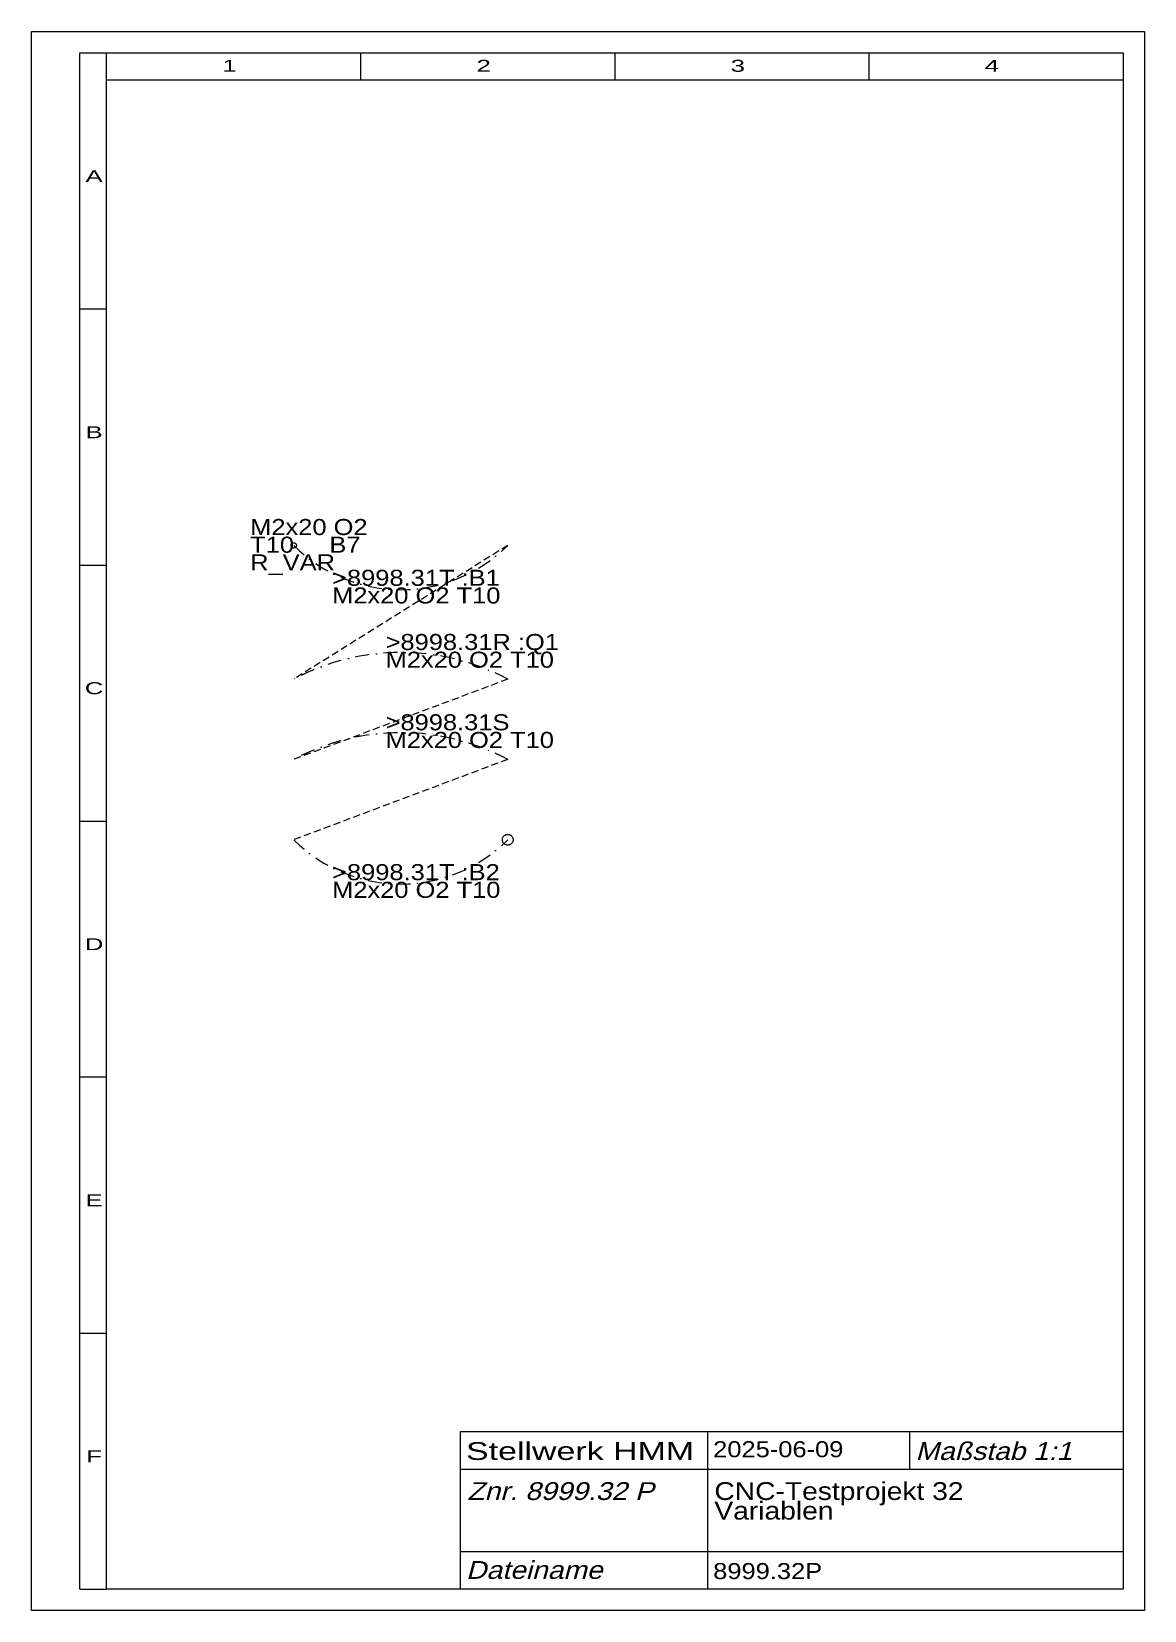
# Model space of a CAD drawing. Extents: x 1 to 209, y 1 to 296.
import ezdxf
from ezdxf.enums import TextEntityAlignment as Align

# ---------------------------------------------------------------- set-up
doc = ezdxf.new("R2010")
doc.units = 0
doc.header["$LTSCALE"] = 5.25
for name, pattern in [('DASHDOT', [1, 0.5, -0.25, 0, -0.25]), ('HIDDEN', [0.375, 0.25, -0.125]), ('PHANTOM', [2.5, 1.25, -0.25, 0.25, -0.25, 0.25, -0.25])]:
    doc.linetypes.add(name, pattern=pattern)
for name, color, linetype, lineweight in [('8999_32P', 30, 'CONTINUOUS', 13), ('BESCHRIFTUNG0', 7, 'CONTINUOUS', 25), ('STANDARD', 7, 'CONTINUOUS', 0)]:
    doc.layers.add(name, color=color, linetype=linetype, lineweight=lineweight)
doc.styles.add('Arial', font='arial.ttf')

msp = doc.modelspace()

# ---------------------------------------------------------------- linework, layer by layer
at = {"layer": '8999_32P', "linetype": 'HIDDEN'}
for p, q in [((90, 200), (50, 175)), ((90, 175), (50, 160)), ((90, 160), (50, 145))]:
    msp.add_line(p, q, dxfattribs=at)
at = {"layer": '8999_32P', "linetype": 'PHANTOM'}
for centre, radius in [((50, 200), 0.5), ((90, 145), 1)]:
    msp.add_circle(centre, radius, dxfattribs=at)
at = {"layer": '8999_32P', "linetype": 'DASHDOT'}
for centre, radius, start, end in [((70, 220), 28.28, 225, 315), ((70, 137.5), 42.5, 61.9275, 118.0725), ((70, 122.5), 42.5, 61.9275, 118.0725), ((70, 165), 28.28, 225, 315)]:
    msp.add_arc(centre, radius, start, end, dxfattribs=at)
at = {"layer": 'STANDARD'}
for p, q in [((1, 1), (1, 296)), ((1, 296), (209, 296)), ((209, 296), (209, 1)), ((10, 5), (10, 292)), ((10, 292), (15, 292)), ((15, 292), (205, 292)), ((15, 287), (15, 292)), ((62.5, 292), (62.5, 287)), ((110, 292), (110, 287)), ((157.5, 292), (157.5, 287)), ((205, 292), (205, 287)), ((15, 287), (205, 287)), ((15, 5), (15, 287)), ((205, 287), (205, 5)), ((10, 244.17), (15, 244.17)), ((10, 196.33), (15, 196.33)), ((205, 182.12), (205, 5.12)), ((10, 148.5), (15, 148.5)), ((10, 100.67), (15, 100.67)), ((10, 52.83), (15, 52.83)), ((10, 5), (15, 5)), ((205, 5), (15, 5)), ((209, 1), (1, 1))]:
    msp.add_line(p, q, dxfattribs=at)
at = {"layer": 'STANDARD', "lineweight": 0}
for p, q in [((81.11, 34.4), (205, 34.4)), ((81.11, 34.4), (81.11, 5)), ((127.31, 34.4), (127.31, 5)), ((165.11, 34.4), (165.11, 27.4)), ((81.11, 27.4), (205, 27.4)), ((81.11, 12), (205, 12))]:
    msp.add_line(p, q, dxfattribs=at)

# ---------------------------------------------------------------- texts
at = {"layer": '8999_32P', "char_height": 3, "attachment_point": 7, "line_spacing_factor": 0.66, "style": 'Arial'}
for s, insert in [('\\W1.135076;M2x20 O2\\PT10     B7\\PR_VAR\\P', (41.86, 194.46)), ('\\W1.135110;>8998.31T :B1\\PM2x20 O2 T10', (57.17, 189.1)), ('\\W1.135101;>8998.31R :Q1\\PM2x20 O2 T10', (67.17, 177.1)), ('\\W1.135114;>8998.31S\\PM2x20 O2 T10', (67.17, 162.1)), ('\\W1.135110;>8998.31T :B2\\PM2x20 O2 T10', (57.17, 134.1))]:
    msp.add_mtext(s, dxfattribs=dict(at, insert=insert))
at = {"layer": 'BESCHRIFTUNG0', "style": 'Arial'}
for s, height, width, p in [('Stellwerk HMM', 3.325, 1.365378, (82.2, 32.44)), ('2025-06-09', 3, 1.135137, (128.4, 32.62)), ('8999.32P', 3, 1.135104, (128.4, 9.85))]:
    msp.add_text(s, height=height, dxfattribs=dict(at, width=width)).set_placement(p, align=Align.TOP_LEFT)
at = {"layer": 'BESCHRIFTUNG0', "style": 'Arial', "oblique": 15}
for s, width, p in [('Maßstab 1:1', 1.134935, (166.2, 32.44)), ('Znr. 8999.32 P', 1.134919, (82.42, 24.96)), ('Dateiname', 1.135074, (82.2, 10.22))]:
    msp.add_text(s, height=3.325, dxfattribs=dict(at, width=width)).set_placement(p, align=Align.TOP_LEFT)
at = {"layer": 'BESCHRIFTUNG0', "insert": (128.62, 24.96), "char_height": 3.325, "attachment_point": 1, "line_spacing_factor": 0.66, "style": 'Arial'}
msp.add_mtext('\\W1.134984;CNC-Testprojekt 32\\PVariablen', dxfattribs=at)
at = {"layer": 'STANDARD', "style": 'Arial'}
for s, width, p in [('1', 1.547923, (38, 290.72)), ('2', 1.547922, (85.5, 290.72)), ('3', 1.547923, (133, 290.72)), ('4', 1.547923, (180.5, 290.72)), ('A', 1.547987, (12.68, 270.1)), ('B', 1.547987, (12.68, 222.26)), ('C', 1.548103, (12.68, 174.43)), ('D', 1.548104, (12.68, 126.6)), ('E', 1.547987, (12.68, 78.76)), ('F', 1.547769, (12.68, 30.93))]:
    msp.add_text(s, height=2.23, dxfattribs=dict(at, width=width)).set_placement(p, align=Align.TOP_CENTER)

doc.saveas('drawing.dxf')
